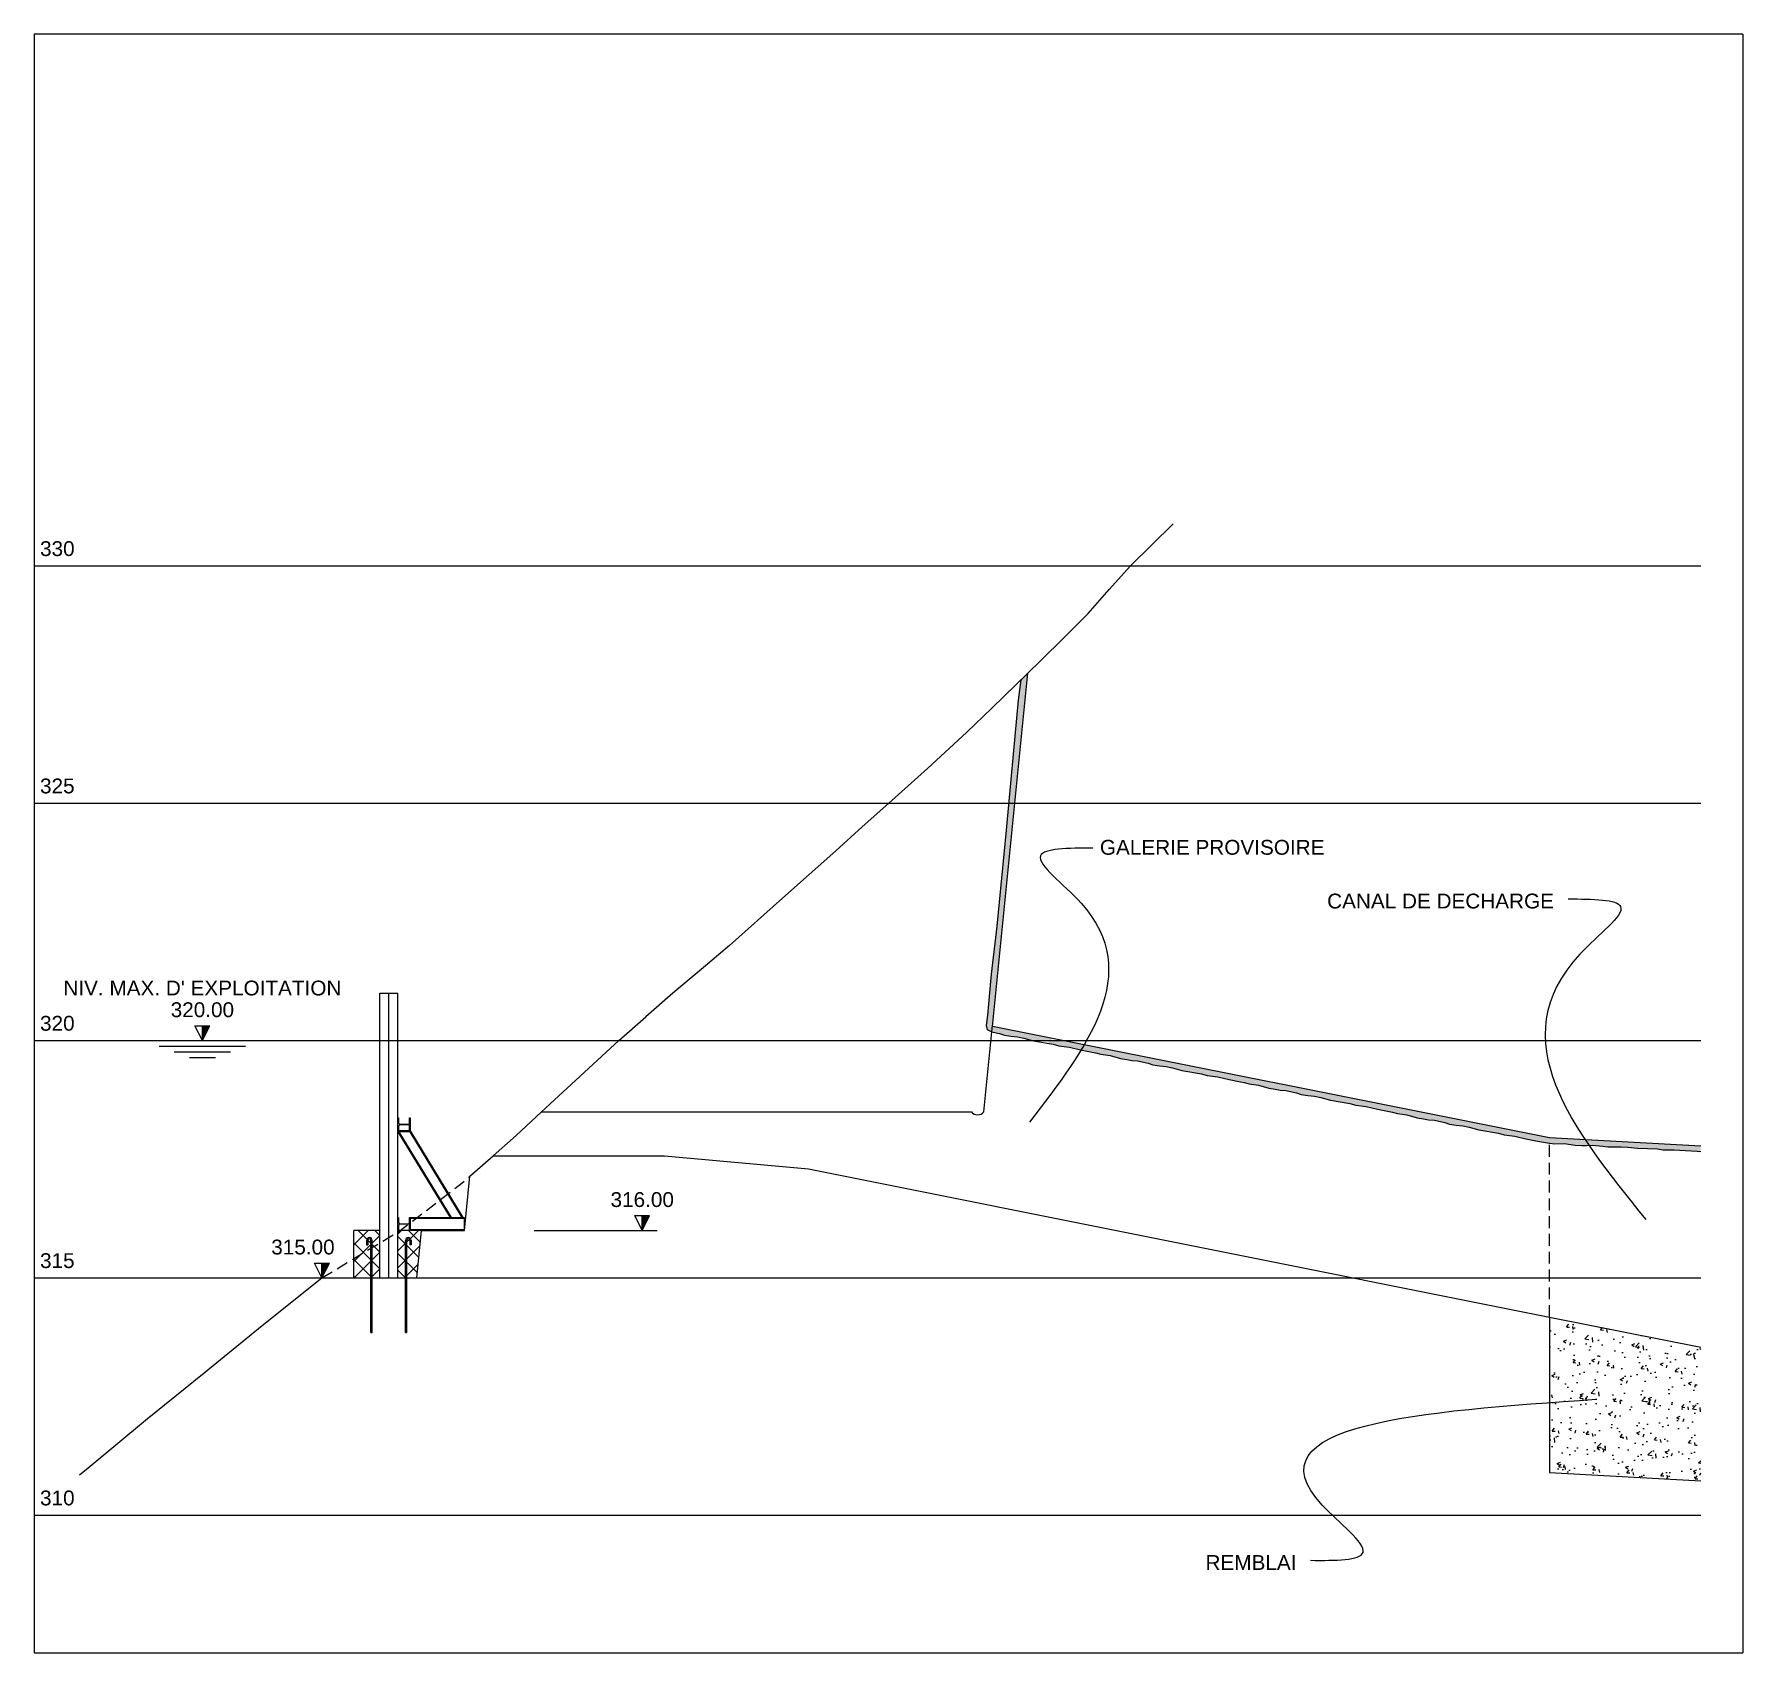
# Model space of a CAD drawing. Extents: x 62300 to 62638, y 108261 to 108784.
# Drawn here: x 62601.9 to 62637.89, y 108297.16 to 108331.26 of the extents above; entities that cross this region are included whole.
import ezdxf
from ezdxf.enums import TextEntityAlignment as Align

# ---------------------------------------------------------------- set-up
doc = ezdxf.new("R2010")
doc.units = 0
doc.header["$MEASUREMENT"] = 0
doc.linetypes.add('TRATTEGGIATA', pattern=[0.75, 0.5, -0.25])
for name, color, linetype in [('coordinate', 2, 'Continuous'), ('DIME', 6, 'Continuous'), ('LIN010CO', 2, 'Continuous'), ('LIN018CO', 6, 'Continuous'), ('LIN025CO', 7, 'Continuous'), ('LIN035CO', 1, 'Continuous'), ('LIN050CO', 3, 'Continuous'), ('TEXT035', 1, 'Continuous'), ('TRATTEGGI', 2, 'Continuous')]:
    doc.layers.add(name, color=color, linetype=linetype)
doc.styles.add('ARIAL', font='arial.ttf')
doc.linetypes.add('ROCCIA', pattern='A,0.25,[130,BERETTA.shx,S=0.1,R=0,X=0,Y=0],-0.2,0.25', length=0.7)

# ---------------------------------------------------------------- blocks, each defined once
blk = doc.blocks.new('LIVELLI1')
at = {"layer": 'LIN018CO'}
blk.add_solid([(0, 0.25), (0, 0), (0.125, 0.25)], dxfattribs=at)
at = {"layer": 'LIN035CO'}
for p, q in [((-0.125, 0.25), (0.125, 0.25)), ((0, 0), (-0.125, 0.25)), ((0, 0), (0, 0.25)), ((0, 0), (0.125, 0.25))]:
    blk.add_line(p, q, dxfattribs=at)
at = {"layer": 'TEXT035', "style": 'ARIAL'}
blk.add_attdef('VALORE', text='', height=0.25, dxfattribs=at).set_placement((0, 0.395), align=Align.CENTER)

msp = doc.modelspace()

# ---------------------------------------------------------------- hatches: boundary and pattern name
at = {"layer": 'LIN025CO', "lineweight": 0}
h = msp.add_hatch(dxfattribs=at)
h.set_pattern_fill('AR-SAND', color=256, scale=0.05)
h.set_pattern_definition([(37.5, (0, 0), (-0.003149667905, 0.09634118845), [0, -0.076, 0, -0.085, 0, -0.08125]), (7.5, (0, 0), (0.08848883526, 0.14110730326), [0, -0.041, 0, -0.0685, 0, -0.02625]), (327.5, (-0.0615, 0), (0.15570709309, 0.000282952677), [0, -0.025, 0, -0.09, 0, -0.1175]), (317.5, (-0.0615, 0), (0.15030633023, 0.04388377825), [0, -0.0125, 0, -0.059, 0, -0.0675])])
h.paths.add_polyline_path([(62622.55, 108315.059), (62622.43, 108315.059), (62622.378, 108314.495), (62622.184, 108312.472), (62622.062, 108311.455), (62621.986, 108310.591), (62621.958, 108310.38), (62622.08, 108310.356)])
h.paths.add_polyline_path([(62622.824, 108317.796), (62622.686, 108317.661), (62622.63, 108317.228), (62622.524, 108316.094), (62622.43, 108315.059), (62622.55, 108315.059)])
h.paths.add_polyline_path([(62621.957, 108310.381), (62621.977, 108310.288), (62622.061, 108310.244), (62622.233, 108310.205), (62622.333, 108310.172), (62622.472, 108310.153), (62622.611, 108310.138), (62622.745, 108310.108), (62622.933, 108310.059), (62623.298, 108310.059), (62623.298, 108310.059), (62623.298, 108310.06), (62623.298, 108310.06), (62623.299, 108310.06), (62623.299, 108310.06), (62623.299, 108310.06), (62623.299, 108310.06), (62623.299, 108310.061), (62623.299, 108310.061), (62623.3, 108310.061), (62623.3, 108310.061), (62623.3, 108310.061), (62623.3, 108310.061), (62623.3, 108310.062), (62623.3, 108310.062), (62623.301, 108310.062), (62623.301, 108310.062), (62623.301, 108310.062), (62623.301, 108310.063), (62623.301, 108310.063), (62623.301, 108310.063), (62623.302, 108310.063), (62623.302, 108310.063), (62623.302, 108310.063), (62623.302, 108310.064), (62623.302, 108310.064), (62623.302, 108310.064), (62623.303, 108310.064), (62623.303, 108310.064), (62623.303, 108310.064), (62623.303, 108310.065), (62623.303, 108310.065), (62623.303, 108310.065), (62623.304, 108310.065), (62623.304, 108310.065), (62623.304, 108310.066), (62623.304, 108310.066), (62623.304, 108310.066), (62623.304, 108310.066), (62623.305, 108310.066), (62623.305, 108310.066), (62623.305, 108310.067), (62623.305, 108310.067), (62623.305, 108310.067), (62623.305, 108310.067), (62623.306, 108310.067), (62623.306, 108310.067), (62623.306, 108310.068), (62623.306, 108310.068), (62623.306, 108310.068), (62623.306, 108310.068), (62623.307, 108310.068), (62623.307, 108310.069), (62623.307, 108310.069), (62623.307, 108310.069), (62623.307, 108310.069), (62623.307, 108310.069), (62623.308, 108310.069), (62623.308, 108310.07), (62623.308, 108310.07), (62623.308, 108310.07), (62623.308, 108310.07), (62623.308, 108310.07), (62623.308, 108310.07), (62623.309, 108310.071), (62623.309, 108310.071), (62623.309, 108310.071), (62623.309, 108310.071), (62623.309, 108310.071), (62623.309, 108310.071), (62623.31, 108310.072), (62623.31, 108310.072), (62623.31, 108310.072), (62623.31, 108310.072), (62623.31, 108310.072), (62623.31, 108310.073), (62623.311, 108310.073), (62623.311, 108310.073), (62623.311, 108310.073), (62623.311, 108310.073), (62623.311, 108310.073), (62623.311, 108310.074), (62623.312, 108310.074), (62623.312, 108310.074), (62623.312, 108310.074), (62623.312, 108310.074), (62623.312, 108310.074), (62623.312, 108310.075), (62623.313, 108310.075), (62623.313, 108310.075), (62623.313, 108310.075), (62623.313, 108310.075), (62623.313, 108310.076), (62623.313, 108310.076), (62623.314, 108310.076), (62623.314, 108310.076), (62623.314, 108310.076), (62623.314, 108310.076), (62623.314, 108310.077), (62623.314, 108310.077), (62623.315, 108310.077), (62623.315, 108310.077), (62623.315, 108310.077), (62623.315, 108310.077), (62623.315, 108310.078), (62623.315, 108310.078), (62623.316, 108310.078), (62623.316, 108310.078), (62623.316, 108310.078), (62623.316, 108310.078), (62623.316, 108310.079), (62623.316, 108310.079), (62623.316, 108310.079), (62623.317, 108310.079), (62623.317, 108310.079), (62623.317, 108310.08), (62623.317, 108310.08), (62623.317, 108310.08), (62623.317, 108310.08), (62623.318, 108310.08), (62623.318, 108310.08), (62623.318, 108310.081), (62623.318, 108310.081), (62623.318, 108310.081), (62623.318, 108310.081), (62623.319, 108310.081), (62623.319, 108310.081), (62623.319, 108310.082), (62623.319, 108310.082), (62623.319, 108310.082), (62623.319, 108310.082), (62623.32, 108310.082), (62623.32, 108310.083), (62623.32, 108310.083), (62623.32, 108310.083), (62623.32, 108310.083), (62623.32, 108310.083), (62623.321, 108310.083), (62623.321, 108310.084), (62623.321, 108310.084), (62623.321, 108310.084), (62623.321, 108310.084), (62623.321, 108310.084), (62623.322, 108310.084), (62623.322, 108310.085), (62623.322, 108310.085), (62623.322, 108310.085), (62623.322, 108310.085), (62623.322, 108310.085), (62623.323, 108310.086), (62623.323, 108310.086), (62623.323, 108310.086), (62623.323, 108310.086), (62623.323, 108310.086), (62623.323, 108310.086), (62623.323, 108310.087), (62623.324, 108310.087), (62623.324, 108310.087), (62623.324, 108310.087), (62623.324, 108310.087), (62623.324, 108310.087), (62623.324, 108310.088), (62623.325, 108310.088), (62623.325, 108310.088), (62623.325, 108310.088), (62623.325, 108310.088), (62623.325, 108310.088), (62623.325, 108310.089), (62623.326, 108310.089), (62623.326, 108310.089), (62623.326, 108310.089), (62623.326, 108310.089), (62623.326, 108310.09), (62623.326, 108310.09), (62623.327, 108310.09), (62623.327, 108310.09), (62623.327, 108310.09), (62623.327, 108310.09), (62623.327, 108310.091), (62623.327, 108310.091), (62623.328, 108310.091), (62623.328, 108310.091), (62623.328, 108310.091), (62623.328, 108310.091), (62623.328, 108310.092), (62623.328, 108310.092), (62623.328, 108310.092), (62623.329, 108310.092), (62623.329, 108310.092), (62623.329, 108310.093), (62623.329, 108310.093), (62623.329, 108310.093), (62623.329, 108310.093), (62623.33, 108310.093), (62623.33, 108310.093), (62623.33, 108310.094), (62623.33, 108310.094), (62623.33, 108310.094), (62623.33, 108310.094), (62623.331, 108310.094), (62623.331, 108310.094), (62623.331, 108310.095), (62623.331, 108310.095), (62623.331, 108310.095), (62623.331, 108310.095), (62623.332, 108310.095), (62623.332, 108310.096), (62623.332, 108310.096), (62623.332, 108310.096), (62623.332, 108310.096), (62623.332, 108310.096), (62623.333, 108310.096), (62623.333, 108310.097), (62623.333, 108310.097), (62623.333, 108310.097), (62623.333, 108310.097), (62623.333, 108310.097), (62623.333, 108310.097), (62623.334, 108310.098), (62623.334, 108310.098), (62623.334, 108310.098), (62623.334, 108310.098), (62623.334, 108310.098), (62623.334, 108310.098), (62623.335, 108310.099), (62623.335, 108310.099), (62623.335, 108310.099), (62623.335, 108310.099), (62623.335, 108310.099), (62623.335, 108310.1), (62623.336, 108310.1), (62623.336, 108310.1), (62623.336, 108310.1), (62623.336, 108310.1), (62623.336, 108310.1), (62623.336, 108310.101), (62623.337, 108310.101), (62623.337, 108310.101), (62623.337, 108310.101), (62623.337, 108310.101), (62623.337, 108310.101), (62623.337, 108310.102), (62623.337, 108310.102), (62623.338, 108310.102), (62623.338, 108310.102), (62623.338, 108310.102), (62623.338, 108310.103), (62623.338, 108310.103), (62623.338, 108310.103), (62623.339, 108310.103), (62623.339, 108310.103), (62623.339, 108310.103), (62623.339, 108310.104), (62623.339, 108310.104), (62623.339, 108310.104), (62623.34, 108310.104)])
h = msp.add_hatch(dxfattribs=at)
h.set_pattern_fill('AR-SAND', color=256, scale=0.05, style=0)
h.set_pattern_definition([(37.5, (-0.886954, 0), (-0.003149667905, 0.09634118845), [0, -0.076, 0, -0.085, 0, -0.08125]), (7.5, (-0.88695, 0), (0.08848883526, 0.14110730326), [0, -0.041, 0, -0.0685, 0, -0.02625]), (327.5, (-0.948454, 0), (0.15570709309, 0.000282952677), [0, -0.025, 0, -0.09, 0, -0.1175]), (317.5, (-0.94845, 0), (0.15030633023, 0.04388377825), [0, -0.0125, 0, -0.059, 0, -0.0675])])
edge = h.paths.add_edge_path()
edge.add_line((62623.564, 108310.059), (62623.298, 108310.059))
edge.add_spline(control_points=[(62623.298, 108310.059), (62623.281, 108310.041), (62623.263, 108310.022), (62623.244, 108310.004)], knot_values=[4.338349, 4.338349, 4.338349, 4.338349, 4.406594, 4.406594, 4.406594, 4.406594], degree=3, periodic=0)
edge.add_line((62623.244, 108310.004), (62623.361, 108309.984))
edge.add_line((62623.361, 108309.984), (62623.48, 108309.95))
edge.add_line((62623.48, 108309.95), (62623.704, 108309.918))
edge.add_line((62623.704, 108309.918), (62623.938, 108309.867))
edge.add_line((62623.938, 108309.867), (62624.182, 108309.818))
edge.add_line((62624.182, 108309.818), (62624.261, 108309.797))
edge.add_line((62624.261, 108309.797), (62624.362, 108309.773))
edge.add_line((62624.362, 108309.773), (62624.559, 108309.747))
edge.add_line((62624.559, 108309.747), (62624.779, 108309.683))
edge.add_line((62624.779, 108309.683), (62624.912, 108309.66))
edge.add_line((62624.912, 108309.66), (62625.014, 108309.642))
edge.add_line((62625.014, 108309.642), (62625.138, 108309.63))
edge.add_line((62625.138, 108309.63), (62625.359, 108309.58))
edge.add_line((62625.359, 108309.58), (62625.459, 108309.547))
edge.add_line((62625.459, 108309.547), (62625.598, 108309.527))
edge.add_line((62625.598, 108309.527), (62625.737, 108309.513))
edge.add_line((62625.737, 108309.513), (62625.871, 108309.483))
edge.add_line((62625.871, 108309.483), (62626.073, 108309.43))
edge.add_line((62626.073, 108309.43), (62626.486, 108309.359))
edge.add_line((62626.486, 108309.359), (62626.606, 108309.325))
edge.add_line((62626.606, 108309.325), (62626.83, 108309.293))
edge.add_line((62626.83, 108309.293), (62627.064, 108309.242))
edge.add_line((62627.064, 108309.242), (62627.308, 108309.193))
edge.add_line((62627.308, 108309.193), (62627.387, 108309.172))
edge.add_line((62627.387, 108309.172), (62627.488, 108309.148))
edge.add_line((62627.488, 108309.148), (62627.685, 108309.122))
edge.add_line((62627.685, 108309.122), (62627.904, 108309.058))
edge.add_line((62627.904, 108309.058), (62628.037, 108309.034))
edge.add_line((62628.037, 108309.034), (62628.14, 108309.017))
edge.add_line((62628.14, 108309.017), (62628.264, 108309.004))
edge.add_line((62628.264, 108309.004), (62628.485, 108308.955))
edge.add_line((62628.485, 108308.955), (62628.585, 108308.922))
edge.add_line((62628.585, 108308.922), (62628.724, 108308.902))
edge.add_line((62628.724, 108308.902), (62628.863, 108308.887))
edge.add_line((62628.863, 108308.887), (62628.997, 108308.858))
edge.add_line((62628.997, 108308.858), (62629.199, 108308.805))
edge.add_line((62629.199, 108308.805), (62629.612, 108308.734))
edge.add_line((62629.612, 108308.734), (62629.732, 108308.7))
edge.add_line((62629.732, 108308.7), (62629.955, 108308.668))
edge.add_line((62629.955, 108308.668), (62630.19, 108308.617))
edge.add_line((62630.19, 108308.617), (62630.434, 108308.567))
edge.add_line((62630.434, 108308.567), (62630.513, 108308.547))
edge.add_line((62630.513, 108308.547), (62630.614, 108308.522))
edge.add_line((62630.614, 108308.522), (62630.811, 108308.497))
edge.add_line((62630.811, 108308.497), (62631.03, 108308.433))
edge.add_line((62631.03, 108308.433), (62631.163, 108308.409))
edge.add_line((62631.163, 108308.409), (62631.266, 108308.392))
edge.add_line((62631.266, 108308.392), (62631.39, 108308.379))
edge.add_line((62631.39, 108308.379), (62631.611, 108308.33))
edge.add_line((62631.611, 108308.33), (62631.711, 108308.297))
edge.add_line((62631.711, 108308.297), (62631.85, 108308.277))
edge.add_line((62631.85, 108308.277), (62631.989, 108308.262))
edge.add_line((62631.989, 108308.262), (62632.122, 108308.233))
edge.add_line((62632.122, 108308.233), (62632.325, 108308.18))
edge.add_line((62632.325, 108308.18), (62632.738, 108308.108))
edge.add_line((62632.738, 108308.108), (62632.857, 108308.075))
edge.add_line((62632.857, 108308.075), (62633.081, 108308.042))
edge.add_line((62633.081, 108308.042), (62633.316, 108307.992))
edge.add_line((62633.316, 108307.992), (62633.56, 108307.942))
edge.add_line((62633.56, 108307.942), (62633.816, 108307.896))
edge.add_line((62633.816, 108307.896), (62633.819, 108307.895))
edge.add_line((62633.819, 108307.895), (62633.927, 108307.885))
edge.add_line((62633.927, 108307.885), (62634.126, 108307.888))
edge.add_line((62634.126, 108307.888), (62634.352, 108307.856))
edge.add_line((62634.352, 108307.856), (62634.487, 108307.851))
edge.add_line((62634.487, 108307.851), (62634.591, 108307.849))
edge.add_line((62634.591, 108307.849), (62634.715, 108307.854))
edge.add_line((62634.715, 108307.854), (62634.941, 108307.836))
edge.add_line((62634.941, 108307.836), (62635.045, 108307.818))
edge.add_line((62635.045, 108307.818), (62635.061, 108307.818))
edge.add_spline(control_points=[(62635.061, 108307.818), (62634.998, 108307.862), (62634.937, 108307.906), (62634.877, 108307.95)], knot_values=[5.141484, 5.141484, 5.141484, 5.141484, 5.308852, 5.308852, 5.308852, 5.308852], degree=3, periodic=0)
edge.add_line((62634.877, 108307.95), (62633.816, 108308.009))
edge.add_line((62633.816, 108308.009), (62623.564, 108310.059))
edge = h.paths.add_edge_path()
edge.add_spline(control_points=[(62634.877, 108307.95), (62634.937, 108307.906), (62634.998, 108307.862), (62635.061, 108307.818)], knot_values=[5.141484, 5.141484, 5.141484, 5.141484, 5.308852, 5.308852, 5.308852, 5.308852], degree=3, periodic=0)
edge.add_line((62635.061, 108307.818), (62635.185, 108307.818))
edge.add_line((62635.185, 108307.818), (62635.325, 108307.823))
edge.add_line((62635.325, 108307.823), (62635.461, 108307.812))
edge.add_line((62635.461, 108307.812), (62635.669, 108307.789))
edge.add_line((62635.669, 108307.789), (62636.089, 108307.777))
edge.add_line((62636.089, 108307.777), (62636.211, 108307.76))
edge.add_line((62636.211, 108307.76), (62636.438, 108307.76))
edge.add_line((62636.438, 108307.76), (62636.677, 108307.743))
edge.add_line((62636.677, 108307.743), (62636.926, 108307.729))
edge.add_line((62636.926, 108307.729), (62636.999, 108307.72))
edge.add_line((62636.999, 108307.72), (62636.999, 108307.832))
edge.add_line((62636.999, 108307.832), (62634.877, 108307.95))
at = {"layer": 'LIN035CO', "lineweight": 0}
h = msp.add_hatch(dxfattribs=at)
h.set_pattern_fill('AR-CONC', color=256, scale=0.1, style=0)
h.set_pattern_definition([(50, (-0.88695, 0), (0.7172601826, -0.062752135), [0.075, -0.825]), (355, (-0.88695, 0), (-0.1387513336, 0.7521921337), [0.06, -0.66]), (100.4514, (-0.8272, -0.0052), (0.5785093817, 0.689439542), [0.06374019, -0.701142112]), (46.1842, (-0.88695, 0.2), (1.0672410486, -0.1655190143), [0.1125, -1.2375]), (96.6356, (-0.798, 0.1862), (0.9346627055, 0.974117871), [0.095610288, -1.051713]), (351.1842, (-0.887, 0.2), (0.934661945, 0.974118601), [0.09, -0.99]), (21, (-0.78695, 0.15), (0.596907052, -0.4026188907), [0.075, -0.825]), (326, (-0.78695, 0.15), (0.243315332, 0.725150045), [0.06, -0.66]), (71.4514, (-0.7372, 0.11645), (0.8402226286, 0.3225304967), [0.06374019, -0.701142112]), (37.5, (-0.88695, 0), (0.0121598553, 0.33289385383), [0, -0.652, 0, -0.67, 0, -0.6625]), (7.5, (-0.88695, 0), (0.2630695374, 0.3944117119), [0, -0.382, 0, -0.637, 0, -0.2525]), (327.5, (-1.10995, 0), (0.5338224362, -0.02255487173), [0, -0.25, 0, -0.78, 0, -1.035]), (317.5, (-1.20995, 0), (0.5831861693, 0.1001049823), [0, -0.325, 0, -0.518, 0, -0.735])])
h.paths.add_polyline_path([(62636.999, 108303.599), (62633.816, 108304.235), (62633.816, 108300.959), (62636.999, 108300.782)])
at = {"layer": 'TRATTEGGI', "lineweight": 0}
h = msp.add_hatch(dxfattribs=at)
h.set_pattern_fill('ANSI37', color=256, scale=2, style=0)
h.paths.add_polyline_path([(62609.179, 108306.059), (62608.629, 108306.059), (62608.629, 108305.465), (62608.992, 108305.685), (62608.992, 108305.849, 1), (62608.926, 108305.849), (62608.926, 108305.753), (62608.9, 108305.753), (62608.9, 108305.849, -1), (62609.018, 108305.849), (62609.018, 108305.701), (62609.179, 108305.798)])
h.paths.add_polyline_path([(62609.018, 108305.849, 0.69108), (62608.915, 108305.888, 0.182676), (62608.9, 108305.849), (62608.9, 108305.753), (62608.926, 108305.753), (62608.926, 108305.849, -1), (62608.992, 108305.849), (62608.992, 108305.685), (62609.018, 108305.701)], flags=16)
h.paths.add_polyline_path([(62609.018, 108305.701), (62608.992, 108305.685), (62608.992, 108305.059), (62609.018, 108305.059)])
h.paths.add_polyline_path([(62609.179, 108305.798), (62609.018, 108305.701), (62609.018, 108305.059), (62609.179, 108305.059)])
h.paths.add_polyline_path([(62608.992, 108305.685), (62608.629, 108305.465), (62608.629, 108305.059), (62608.992, 108305.059)])
h.paths.add_polyline_path([(62609.719, 108305.849, -1), (62609.837, 108305.849), (62609.837, 108305.753), (62609.811, 108305.753), (62609.811, 108305.849, 0.881018), (62609.746, 108305.857, 0.063254), (62609.745, 108305.849), (62609.745, 108305.059), (62609.959, 108305.059), (62610.059, 108306.059), (62609.61, 108306.059), (62609.559, 108306.028), (62609.559, 108305.059), (62609.719, 108305.059)])
h.paths.add_polyline_path([(62609.745, 108305.849, -1), (62609.811, 108305.849), (62609.811, 108305.753), (62609.837, 108305.753), (62609.837, 108305.849, 1), (62609.719, 108305.849), (62609.719, 108305.059), (62609.745, 108305.059)], flags=16)
h.paths.add_polyline_path([(62609.61, 108306.059), (62609.559, 108306.059), (62609.559, 108306.028)])

# ---------------------------------------------------------------- linework, layer by layer
at = {"color": 1, "linetype": 'Continuous'}
for p, q in [((62609.599, 108308.297), (62609.779, 108308.297)), ((62609.779, 108308.286), (62609.599, 108308.286)), ((62609.802, 108308.32), (62609.802, 108308.428)), ((62609.802, 108308.428), (62609.819, 108308.428)), ((62609.802, 108308.155), (62609.802, 108308.263)), ((62609.819, 108308.428), (62609.819, 108308.155)), ((62609.819, 108308.155), (62609.802, 108308.155)), ((62609.819, 108308.155), (62609.802, 108308.155)), ((62609.599, 108306.201), (62609.779, 108306.201)), ((62609.779, 108306.191), (62609.599, 108306.191)), ((62609.802, 108306.225), (62609.802, 108306.333)), ((62609.802, 108306.333), (62609.819, 108306.333)), ((62609.802, 108306.059), (62609.802, 108306.167)), ((62609.819, 108306.059), (62609.802, 108306.059)), ((62609.819, 108306.333), (62609.819, 108306.059)), ((62609.819, 108306.333), (62610.959, 108306.333)), ((62609.819, 108306.316), (62610.959, 108306.316)), ((62609.819, 108306.076), (62610.959, 108306.076)), ((62610.959, 108306.059), (62610.959, 108306.333))]:
    msp.add_line(p, q, dxfattribs=at)
at = {"lineweight": 0}
msp.add_line((62633.816, 108304.235), (62636.999, 108303.599), dxfattribs=at)
at = {"color": 1, "linetype": 'Continuous', "flags": 128}
for points in [[(62609.575, 108308.263), (62609.575, 108308.155), (62609.559, 108308.155), (62609.559, 108308.428), (62609.575, 108308.428), (62609.575, 108308.32)], [(62609.575, 108306.167), (62609.575, 108306.059), (62609.559, 108306.059), (62609.559, 108306.333), (62609.575, 108306.333), (62609.575, 108306.225)]]:
    msp.add_lwpolyline(points, dxfattribs=at)
at = {"color": 1, "linetype": 'Continuous'}
for centre, start, end in [((62609.599, 108308.32), 180, 270), ((62609.599, 108308.263), 90, 180), ((62609.779, 108308.32), 270, 0), ((62609.779, 108308.263), 0, 90), ((62609.599, 108306.225), 180, 270), ((62609.599, 108306.167), 90, 180), ((62609.779, 108306.225), 270, 0), ((62609.779, 108306.167), 0, 90)]:
    msp.add_arc(centre, 0.0235, start, end, dxfattribs=at)
at = {"layer": 'DIME'}
for p, q in [((62603.894, 108310.059), (62606.987, 108310.059)), ((62612.431, 108306.059), (62615.019, 108306.059))]:
    msp.add_line(p, q, dxfattribs=at)
at = {"layer": 'LIN010CO', "lineweight": 0}
for p, q in [((62601.898, 108320.059), (62636.999, 108320.059)), ((62601.898, 108315.059), (62636.999, 108315.059)), ((62601.898, 108310.059), (62636.999, 108310.059)), ((62601.898, 108305.059), (62636.999, 108305.059)), ((62601.898, 108300.059), (62636.999, 108300.059))]:
    msp.add_line(p, q, dxfattribs=at)
at = {"layer": 'LIN010CO'}
for p, q in [((62604.531, 108309.94), (62606.352, 108309.94)), ((62604.849, 108309.82), (62606.034, 108309.82)), ((62605.168, 108309.7), (62605.717, 108309.7))]:
    msp.add_line(p, q, dxfattribs=at)
at = {"layer": 'LIN010CO', "linetype": 'TRATTEGGIATA', "lineweight": 0, "ltscale": 0.5}
msp.add_line((62633.816, 108304.235), (62633.816, 108307.896), dxfattribs=at)
at = {"layer": 'LIN010CO', "linetype": 'TRATTEGGIATA', "lineweight": 0, "ltscale": 0.5, "flags": 128}
msp.add_lwpolyline([(62607.959, 108305.059), (62609.61, 108306.059), (62610.912, 108307.059), (62611.073, 108307.2)], dxfattribs=at)
at = {"layer": 'LIN018CO', "lineweight": 0}
for p, q in [((62601.898, 108331.261), (62601.898, 108297.16)), ((62637.886, 108331.261), (62601.898, 108331.261)), ((62637.886, 108331.261), (62637.886, 108297.16)), ((62609.369, 108305.059), (62609.369, 108311.059)), ((62601.898, 108297.16), (62637.886, 108297.16))]:
    msp.add_line(p, q, dxfattribs=at)
at = {"layer": 'LIN018CO', "lineweight": 0, "ltscale": 0.5}
msp.add_line((62611.562, 108307.63), (62612.052, 108308.059), dxfattribs=at)
at = {"layer": 'LIN018CO', "lineweight": 0, "ltscale": 0.5, "flags": 128}
for points in [[(62622.824, 108317.796), (62622.068, 108317.059), (62621.542, 108316.559), (62620.717, 108315.792), (62619.898, 108315.059), (62619.339, 108314.559), (62618.78, 108314.059), (62617.662, 108313.059), (62616.542, 108312.059), (62615.947, 108311.559), (62615.352, 108311.059), (62614.783, 108310.559)], [(62612.586, 108308.559), (62613.121, 108309.059), (62614.214, 108310.059), (62614.783, 108310.559)], [(62612.052, 108308.059), (62612.586, 108308.559)]]:
    msp.add_lwpolyline(points, dxfattribs=at)
at = {"layer": 'LIN018CO', "lineweight": 0, "flags": 128}
for points in [[(62622.061, 108310.244), (62621.977, 108310.288), (62621.958, 108310.378), (62621.986, 108310.591), (62622.062, 108311.455), (62622.184, 108312.472), (62622.378, 108314.495), (62622.524, 108316.094), (62622.63, 108317.228), (62622.686, 108317.661), (62622.821, 108317.793)], [(62622.061, 108310.244), (62622.233, 108310.205), (62622.333, 108310.172), (62622.472, 108310.153), (62622.611, 108310.138), (62622.745, 108310.108), (62622.947, 108310.055), (62623.361, 108309.984), (62623.48, 108309.95), (62623.704, 108309.918), (62623.938, 108309.867), (62624.182, 108309.818), (62624.254, 108309.799), (62624.256, 108309.798), (62624.362, 108309.773), (62624.559, 108309.747), (62624.779, 108309.683), (62624.912, 108309.66), (62625.014, 108309.642), (62625.138, 108309.63), (62625.359, 108309.58), (62625.459, 108309.547), (62625.598, 108309.527), (62625.737, 108309.513), (62625.871, 108309.483), (62626.073, 108309.43), (62626.486, 108309.359), (62626.606, 108309.325), (62626.83, 108309.293), (62627.064, 108309.242), (62627.308, 108309.193), (62627.38, 108309.174), (62627.382, 108309.173), (62627.488, 108309.148), (62627.685, 108309.122), (62627.904, 108309.058), (62628.037, 108309.034), (62628.14, 108309.017), (62628.264, 108309.004), (62628.485, 108308.955), (62628.585, 108308.922), (62628.724, 108308.902), (62628.863, 108308.887), (62628.997, 108308.858), (62629.199, 108308.805), (62629.612, 108308.734), (62629.732, 108308.7), (62629.955, 108308.668), (62630.19, 108308.617), (62630.434, 108308.567), (62630.506, 108308.549), (62630.508, 108308.548), (62630.614, 108308.522), (62630.811, 108308.497), (62631.03, 108308.433), (62631.163, 108308.409), (62631.266, 108308.392), (62631.39, 108308.379), (62631.611, 108308.33), (62631.711, 108308.297), (62631.85, 108308.277), (62631.989, 108308.262), (62632.122, 108308.233), (62632.325, 108308.18), (62632.738, 108308.108), (62632.857, 108308.075), (62633.081, 108308.042), (62633.316, 108307.992), (62633.56, 108307.942), (62633.816, 108307.896), (62633.819, 108307.895), (62633.927, 108307.885), (62634.126, 108307.888), (62634.352, 108307.856), (62634.487, 108307.851), (62634.591, 108307.849), (62634.715, 108307.854), (62634.941, 108307.836), (62635.045, 108307.818), (62635.185, 108307.818), (62635.325, 108307.823), (62635.461, 108307.812), (62635.669, 108307.789), (62636.089, 108307.777), (62636.211, 108307.76), (62636.438, 108307.76), (62636.677, 108307.743), (62636.926, 108307.729), (62636.999, 108307.72)]]:
    msp.add_lwpolyline(points, dxfattribs=at)
at = {"layer": 'LIN018CO', "lineweight": 0, "ltscale": 0.5, "flags": 128}
msp.add_lwpolyline([(62612.586, 108308.559), (62621.638, 108308.559, 0.48851), (62621.9, 108308.559), (62622.083, 108310.38)], format="xyb", dxfattribs=at)
at = {"layer": 'LIN018CO', "lineweight": 0}
for points in [[(62624.197, 108314.115), (62623.094, 108313.951), (62623.951, 108312.952), (62622.864, 108308.341)], [(62634.208, 108313.043), (62635.312, 108312.88), (62634.454, 108311.88), (62635.843, 108306.288)], [(62628.783, 108299.109), (62629.887, 108299.272), (62629.029, 108300.272), (62634.795, 108302.501)]]:
    msp.add_spline(points, degree=3, dxfattribs=at)
at = {"layer": 'LIN035CO', "lineweight": 0}
for p, q in [((62609.179, 108305.059), (62609.179, 108311.059)), ((62609.179, 108311.059), (62609.559, 108311.059)), ((62609.559, 108305.059), (62609.559, 108311.059)), ((62609.829, 108308.155), (62609.559, 108308.155)), ((62609.829, 108308.138), (62609.559, 108308.138)), ((62609.559, 108308.138), (62610.658, 108306.333)), ((62609.578, 108308.138), (62610.678, 108306.333)), ((62609.809, 108308.138), (62610.909, 108306.333)), ((62609.829, 108308.138), (62609.829, 108308.155)), ((62609.829, 108308.138), (62610.929, 108306.333))]:
    msp.add_line(p, q, dxfattribs=at)
at = {"layer": 'LIN050CO', "linetype": 'ROCCIA', "lineweight": 0}
for p, q in [((62615.175, 108307.63), (62618.207, 108307.357)), ((62618.207, 108307.357), (62633.816, 108304.235))]:
    msp.add_line(p, q, dxfattribs=at)
at = {"layer": 'LIN050CO', "lineweight": 0}
for p, q in [((62608.629, 108305.059), (62608.629, 108306.059)), ((62609.179, 108306.059), (62608.629, 108306.059)), ((62610.059, 108306.059), (62609.559, 108306.059)), ((62608.9, 108305.849), (62608.9, 108305.753)), ((62608.9, 108305.753), (62608.926, 108305.753)), ((62608.926, 108305.849), (62608.926, 108305.753)), ((62608.992, 108303.908), (62608.992, 108305.849)), ((62609.018, 108303.908), (62609.018, 108305.849)), ((62609.719, 108303.908), (62609.719, 108305.849)), ((62609.745, 108303.908), (62609.745, 108305.849)), ((62609.811, 108305.849), (62609.811, 108305.753)), ((62609.837, 108305.753), (62609.811, 108305.753)), ((62609.837, 108305.849), (62609.837, 108305.753)), ((62608.992, 108303.908), (62609.018, 108303.908)), ((62609.719, 108303.908), (62609.745, 108303.908))]:
    msp.add_line(p, q, dxfattribs=at)
at = {"layer": 'LIN050CO', "linetype": 'ROCCIA', "lineweight": 0, "flags": 128}
for points in [[(62636.999, 108307.832), (62633.816, 108308.009), (62622.08, 108310.356), (62622.824, 108317.796), (62623.095, 108318.059), (62623.597, 108318.559), (62624.099, 108319.059), (62624.542, 108319.559), (62624.986, 108320.059), (62625.438, 108320.502), (62625.891, 108320.944)], [(62602.855, 108300.91), (62603.037, 108301.059), (62604.246, 108302.059), (62605.476, 108303.059), (62606.699, 108304.059), (62607.959, 108305.059)], [(62633.816, 108304.235), (62633.816, 108300.959), (62636.999, 108300.782)]]:
    msp.add_lwpolyline(points, dxfattribs=at)
at = {"layer": 'LIN050CO', "linetype": 'ROCCIA', "lineweight": 0, "ltscale": 0.8, "flags": 128}
msp.add_lwpolyline([(62607.959, 108305.059), (62609.959, 108305.059), (62610.059, 108306.059), (62610.959, 108306.059), (62611.073, 108307.2), (62611.562, 108307.63), (62615.175, 108307.63)], dxfattribs=at)
at = {"layer": 'LIN050CO', "lineweight": 0}
for centre, radius, start in [((62608.959, 108305.849), 0.059, 360), ((62608.959, 108305.849), 0.033, 0), ((62609.778, 108305.849), 0.059, 0), ((62609.778, 108305.849), 0.033, 0)]:
    msp.add_arc(centre, radius, start, 180, dxfattribs=at)

# ---------------------------------------------------------------- block references
at = {"xscale": 1.25, "yscale": 1.25, "zscale": 1.25}
for p, values in [((62605.441, 108310.059), {'VALORE': '320.00'}), ((62614.705, 108306.059), {'VALORE': '316.00'})]:
    msp.add_blockref('LIVELLI1', p, dxfattribs=at).add_auto_attribs(values)
ref = msp.add_blockref('LIVELLI1', (62607.959, 108305.059), dxfattribs=dict(xscale=1.25, yscale=1.25, zscale=1.25))
ref.add_attrib('VALORE', '315.00', dxfattribs={"layer": 'TEXT035', "height": 0.3125, "style": 'ARIAL'}).set_placement((62607.559, 108305.553), align=Align.CENTER)

# ---------------------------------------------------------------- texts
at = {"layer": 'coordinate', "color": 1, "style": 'ARIAL'}
for s, p in [('330', (62602.75, 108320.267)), ('325', (62602.75, 108315.267)), ('GALERIE PROVISOIRE', (62629.075, 108313.974)), ('CANAL DE DECHARGE', (62633.909, 108312.842)), ('320', (62602.75, 108310.267)), ('315', (62602.75, 108305.267)), ('310', (62602.75, 108300.267)), ('REMBLAI', (62628.485, 108298.907))]:
    msp.add_text(s, height=0.3125, dxfattribs=at).set_placement(p, align=Align.RIGHT)
msp.add_text("NIV. MAX. D' EXPLOITATION", height=0.3125, dxfattribs=at).set_placement((62605.441, 108311.166), align=Align.MIDDLE)

doc.saveas('drawing.dxf')
